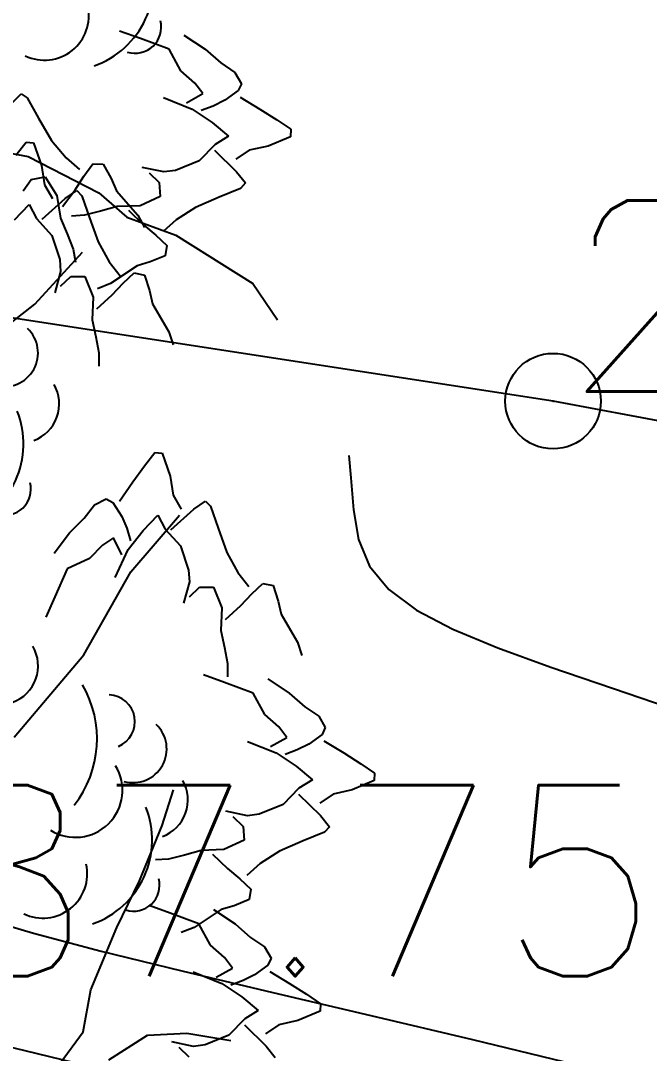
# Model space of a CAD drawing. Header units: millimetres. Extents: x 524954 to 526204, y 9523489 to 9524010.
# Drawn here: x 525770.92 to 525774.21, y 9523800.45 to 9523805.85 of the extents above; entities that cross this region are included whole.
import ezdxf

# ---------------------------------------------------------------- set-up
doc = ezdxf.new("R2010")
doc.units = ezdxf.units.MM
doc.header["$PDMODE"] = 32
doc.header["$PDSIZE"] = 0.5
doc.linetypes.add('ACAD_ISO12W100', pattern=[21, 12, -3, 0, -3, 0, -3])
for name, color, linetype in [('Arbre', 34, 'ACAD_ISO12W100'), ('CN_01_00', 3, 'Continuous'), ('CN_02_00', 4, 'Continuous'), ('Haut_Talus', 30, 'Continuous'), ('TopoAlt', 3, 'Continuous'), ('TOPOJIS', 7, 'Continuous')]:
    doc.layers.add(name, color=color, linetype=linetype)
doc.layers.add('Trottoir', color=7, linetype='Continuous', true_color=0xff6666)
doc.styles.add('Simplex 1.0', font='Simplex.shx', dxfattribs={"width": 0.99, "height": 1})

# ---------------------------------------------------------------- blocks, each defined once
blk = doc.blocks.new('TCPOINT M')
at = {"color": 0}
blk.add_point((0, 0), dxfattribs=at)
at = {"layer": 'TopoAlt', "style": 'Simplex 1.0', "width": 0.99}
blk.add_attdef('ALT', (0.15, 0.15), '', height=1, dxfattribs=at)
blk = doc.blocks.new('v088')
at = {"color": 3, "linetype": 'Continuous'}
for p, q in [((1.0886, 11.7676), (1.1424, 11.8368)), ((1.1424, 11.8368), (1.1809, 11.833)), ((1.1809, 11.833), (1.2232, 11.7138)), ((1.2232, 11.7138), (1.2386, 11.6137)), ((1.2386, 11.6137), (1.2809, 11.5407)), ((1.3463, 11.5407), (1.4079, 11.583)), ((1.4079, 11.583), (1.4348, 11.556)), ((1.2271, 11.433), (1.3463, 11.5407)), ((1.4348, 11.556), (1.4733, 11.4406)), ((1.0809, 11.4291), (1.1578, 11.5099)), ((1.1578, 11.5099), (1.1963, 11.4368)), ((1.1963, 11.4368), (1.2771, 11.3483)), ((1.4733, 11.4406), (1.5194, 11.3137)), ((1.2771, 11.3483), (1.3194, 11.2214)), ((1.5194, 11.3137), (1.5771, 11.2099)), ((1.3194, 11.2214), (1.3232, 11.1598)), ((1.5771, 11.2099), (1.6348, 11.1368)), ((1.3232, 11.1598), (1.2925, 11.0483)), ((1.3232, 11.0829), (1.3771, 11.1329)), ((1.3771, 11.1329), (1.4502, 11.1329)), ((1.4502, 11.1329), (1.4925, 11.0252)), ((1.6502, 11.0983), (1.7079, 11.1522)), ((1.7079, 11.1522), (1.7617, 11.1406)), ((1.7617, 11.1406), (1.7887, 11.0598)), ((1.5925, 11.0368), (1.6502, 11.0983)), ((1.4925, 11.0252), (1.4886, 10.906)), ((1.5117, 10.9637), (1.5925, 11.0368)), ((1.7887, 11.0598), (1.8041, 10.9906)), ((1.8041, 10.9906), (1.8887, 10.8444)), ((1.4886, 10.906), (1.5079, 10.8175)), ((1.5079, 10.8175), (1.5233, 10.7329)), ((1.8887, 10.8444), (1.9118, 10.7752)), ((1.5233, 10.7329), (1.5233, 10.6636)), ((1.7617, 10.1424), (1.8156, 10.2117)), ((1.8156, 10.2117), (1.8541, 10.2078)), ((1.8541, 10.2078), (1.8964, 10.0886)), ((1.7002, 10.0578), (1.7617, 10.1424)), ((1.631, 9.9578), (1.7002, 10.0578)), ((1.8964, 10.0886), (1.9118, 9.9886)), ((1.5002, 9.9386), (1.5617, 9.9693)), ((1.5617, 9.9693), (1.5963, 9.9501)), ((1.5963, 9.9501), (1.6425, 9.877)), ((1.9118, 9.9886), (1.9541, 9.9155)), ((2.0195, 9.9155), (2.081, 9.9578)), ((2.081, 9.9578), (2.1079, 9.9309)), ((1.4463, 9.8693), (1.5002, 9.9386)), ((1.9002, 9.8078), (2.0195, 9.9155)), ((2.1079, 9.9309), (2.1464, 9.8155)), ((1.3694, 9.7924), (1.4463, 9.8693)), ((1.6425, 9.877), (1.6694, 9.8155)), ((1.7541, 9.8039), (1.831, 9.8847)), ((1.831, 9.8847), (1.8695, 9.8116)), ((1.2886, 9.6847), (1.3694, 9.7924)), ((1.6694, 9.8155), (1.6887, 9.7501)), ((1.6771, 9.7039), (1.7541, 9.8039)), ((1.8695, 9.8116), (1.9502, 9.7232)), ((2.1464, 9.8155), (2.1926, 9.6885)), ((1.6002, 9.7655), (1.5425, 9.727)), ((1.6425, 9.677), (1.6002, 9.7655)), ((1.5425, 9.727), (1.4733, 9.6578)), ((1.6079, 9.5578), (1.6771, 9.7039)), ((1.9502, 9.7232), (1.9925, 9.5962)), ((2.1926, 9.6885), (2.2503, 9.5847)), ((1.4733, 9.6578), (1.3579, 9.6039)), ((1.3579, 9.6039), (1.2925, 9.4577)), ((1.9925, 9.5962), (1.9964, 9.5347)), ((2.2503, 9.5847), (2.308, 9.5116)), ((1.9964, 9.5347), (1.9656, 9.4231)), ((2.3233, 9.4731), (2.381, 9.527)), ((2.381, 9.527), (2.4349, 9.5154)), ((2.4349, 9.5154), (2.4618, 9.4347)), ((1.2925, 9.4577), (1.2463, 9.35)), ((1.9964, 9.4577), (2.0502, 9.5077)), ((2.0502, 9.5077), (2.1233, 9.5077)), ((2.1233, 9.5077), (2.1656, 9.4)), ((2.2657, 9.4116), (2.3233, 9.4731)), ((2.1849, 9.3385), (2.2657, 9.4116)), ((2.4618, 9.4347), (2.4772, 9.3654)), ((2.1656, 9.4), (2.1618, 9.2808)), ((2.4772, 9.3654), (2.5618, 9.2193)), ((2.1618, 9.2808), (2.181, 9.1923)), ((2.181, 9.1923), (2.1964, 9.1077)), ((2.5618, 9.2193), (2.5849, 9.15)), ((2.1964, 9.1077), (2.1964, 9.0385)), ((2.1801, 9.009), (2.0697, 9.0483)), ((2.4064, 9.0272), (2.519, 8.9533)), ((2.3301, 8.953), (2.1801, 9.009)), ((2.3912, 8.8412), (2.3301, 8.953)), ((2.519, 8.9533), (2.6006, 8.8814)), ((2.6006, 8.8814), (2.6731, 8.832)), ((2.4646, 8.7765), (2.3912, 8.8412)), ((2.6731, 8.832), (2.7077, 8.7725)), ((2.5067, 8.7213), (2.4646, 8.7765)), ((2.7077, 8.7725), (2.6907, 8.7368)), ((2.2998, 8.7005), (2.4501, 8.6406)), ((2.421, 8.6735), (2.5067, 8.7213)), ((2.6907, 8.7368), (2.6207, 8.6861)), ((2.7005, 8.7027), (2.8047, 8.6399)), ((2.5609, 8.6554), (2.4969, 8.632)), ((2.6207, 8.6861), (2.5609, 8.6554)), ((2.4501, 8.6406), (2.5548, 8.5702)), ((2.8047, 8.6399), (2.8931, 8.5838)), ((2.5548, 8.5702), (2.6402, 8.4985)), ((2.8931, 8.5838), (2.9656, 8.5345)), ((2.6402, 8.4985), (2.5697, 8.4555)), ((2.9641, 8.4958), (2.8478, 8.4461)), ((2.9656, 8.5345), (2.9641, 8.4958)), ((2.5697, 8.4555), (2.4865, 8.3693)), ((2.8478, 8.4461), (2.749, 8.4244)), ((2.5678, 8.4245), (2.6828, 8.3123)), ((2.749, 8.4244), (2.6787, 8.3776)), ((2.3013, 8.3113), (2.188, 8.335)), ((2.4865, 8.3693), (2.3625, 8.3191)), ((2.2245, 8.3065), (2.2778, 8.2559)), ((2.3625, 8.3191), (2.3013, 8.3113)), ((2.6828, 8.3123), (2.7289, 8.2536)), ((2.2778, 8.2559), (2.2824, 8.183)), ((2.7037, 8.225), (2.591, 8.1793)), ((2.7289, 8.2536), (2.7037, 8.225)), ((2.2824, 8.183), (2.1776, 8.1339)), ((2.591, 8.1793), (2.4672, 8.1253)), ((2.0584, 8.1303), (1.9713, 8.1055)), ((2.1776, 8.1339), (2.0584, 8.1303)), ((2.1174, 8.1109), (2.1954, 8.0349)), ((2.4672, 8.1253), (2.3672, 8.0611)), ((1.8878, 8.0848), (1.8187, 8.0804)), ((1.9713, 8.1055), (1.8878, 8.0848)), ((2.3672, 8.0611), (2.2979, 7.9989)), ((2.1954, 8.0349), (2.2605, 7.9811)), ((2.2605, 7.9811), (2.3179, 7.927)), ((2.3179, 7.927), (2.3098, 7.8725)), ((1.8965, 7.8022), (1.7861, 7.8414)), ((2.2308, 7.8405), (2.1627, 7.8208)), ((2.3098, 7.8725), (2.2308, 7.8405)), ((2.0465, 7.7461), (1.8965, 7.8022)), ((2.1627, 7.8208), (2.0222, 7.7271)), ((2.1227, 7.8203), (2.2353, 7.7465)), ((2.1075, 7.6343), (2.0465, 7.7461)), ((2.2353, 7.7465), (2.3169, 7.6746)), ((2.0222, 7.7271), (1.9545, 7.6997)), ((2.3169, 7.6746), (2.3894, 7.6252)), ((2.1809, 7.5696), (2.1075, 7.6343)), ((2.3894, 7.6252), (2.424, 7.5657)), ((2.223, 7.5144), (2.1809, 7.5696)), ((2.424, 7.5657), (2.407, 7.5299)), ((2.1373, 7.4666), (2.223, 7.5144)), ((2.407, 7.5299), (2.337, 7.4793)), ((2.0162, 7.4937), (2.1664, 7.4338)), ((2.337, 7.4793), (2.2772, 7.4485)), ((2.4169, 7.4959), (2.521, 7.4331)), ((2.1664, 7.4338), (2.2711, 7.3633)), ((2.2772, 7.4485), (2.2132, 7.4252)), ((2.521, 7.4331), (2.6094, 7.377)), ((2.2711, 7.3633), (2.3565, 7.2916)), ((2.6094, 7.377), (2.6819, 7.3276)), ((2.6819, 7.3276), (2.6805, 7.289)), ((2.286, 7.2486), (2.2028, 7.1624)), ((2.3565, 7.2916), (2.286, 7.2486)), ((2.6805, 7.289), (2.5641, 7.2392)), ((2.2841, 7.2177), (2.3991, 7.1055)), ((2.4653, 7.2176), (2.395, 7.1707)), ((2.5641, 7.2392), (2.4653, 7.2176)), ((2.2028, 7.1624), (2.0788, 7.1122)), ((2.0176, 7.1045), (1.9044, 7.1282)), ((1.9408, 7.0996), (1.9941, 7.049)), ((2.0788, 7.1122), (2.0176, 7.1045)), ((2.3991, 7.1055), (2.4452, 7.0467)), ((1.8724, 4.9461), (1.762, 4.9854)), ((2.0224, 4.89), (1.8724, 4.9461)), ((2.0987, 4.9642), (2.2113, 4.8904)), ((2.0834, 4.7783), (2.0224, 4.89)), ((2.2113, 4.8904), (2.2929, 4.8185)), ((2.2929, 4.8185), (2.3654, 4.7691)), ((2.1569, 4.7135), (2.0834, 4.7783)), ((2.3654, 4.7691), (2.4, 4.7096)), ((2.1989, 4.6584), (2.1569, 4.7135)), ((2.4, 4.7096), (2.383, 4.6739)), ((1.1948, 4.6042), (1.2474, 4.6573)), ((1.2474, 4.6573), (1.2789, 4.6359)), ((2.1133, 4.6106), (2.1989, 4.6584)), ((2.383, 4.6739), (2.3129, 4.6232)), ((1.2789, 4.6359), (1.3382, 4.5297)), ((1.9921, 4.6376), (2.1424, 4.5777)), ((2.3129, 4.6232), (2.2532, 4.5924)), ((2.3928, 4.6398), (2.497, 4.577)), ((2.1424, 4.5777), (2.247, 4.5072)), ((2.2532, 4.5924), (2.1892, 4.5691)), ((2.497, 4.577), (2.5853, 4.5209)), ((1.3382, 4.5297), (1.4072, 4.4136)), ((2.247, 4.5072), (2.3325, 4.4356)), ((2.5853, 4.5209), (2.6578, 4.4715)), ((2.3325, 4.4356), (2.262, 4.3926)), ((2.6564, 4.4329), (2.5401, 4.3831)), ((2.6578, 4.4715), (2.6564, 4.4329)), ((1.4072, 4.4136), (1.4833, 4.3223)), ((2.262, 4.3926), (2.1788, 4.3064)), ((2.5401, 4.3831), (2.4412, 4.3615)), ((2.2601, 4.3616), (2.3751, 4.2494)), ((2.4412, 4.3615), (2.371, 4.3146)), ((1.4833, 4.3223), (1.5536, 4.2613)), ((1.5759, 4.2264), (1.6226, 4.29)), ((1.6226, 4.29), (1.6776, 4.2887)), ((1.6776, 4.2887), (1.7191, 4.2144)), ((1.9936, 4.2484), (1.8803, 4.2721)), ((2.1788, 4.3064), (2.0548, 4.2561)), ((1.3011, 4.2094), (1.373, 4.223)), ((1.373, 4.223), (1.4346, 4.1251)), ((1.5307, 4.1551), (1.5759, 4.2264)), ((1.9168, 4.2436), (1.9701, 4.193)), ((2.0548, 4.2561), (1.9936, 4.2484)), ((2.3751, 4.2494), (2.4212, 4.1906)), ((1.2576, 4.1502), (1.3011, 4.2094)), ((1.7191, 4.2144), (1.7472, 4.1493)), ((1.9701, 4.193), (1.9747, 4.12)), ((2.396, 4.1621), (2.2833, 4.1164)), ((2.4212, 4.1906), (2.396, 4.1621)), ((1.4346, 4.1251), (1.4531, 4.0073)), ((1.465, 4.0683), (1.5307, 4.1551)), ((1.7472, 4.1493), (1.8576, 4.0214)), ((1.9747, 4.12), (1.8699, 4.071)), ((2.2833, 4.1164), (2.1595, 4.0623)), ((1.7506, 4.0673), (1.6636, 4.0426)), ((1.8699, 4.071), (1.7506, 4.0673)), ((2.1595, 4.0623), (2.0595, 3.9982)), ((1.4531, 4.0073), (1.4885, 3.9239)), ((1.5801, 4.0219), (1.511, 4.0175)), ((1.6636, 4.0426), (1.5801, 4.0219)), ((1.8097, 4.0479), (1.8877, 3.9719)), ((1.8576, 4.0214), (1.8932, 3.9577)), ((1.8877, 3.9719), (1.9528, 3.9182)), ((2.0595, 3.9982), (1.9902, 3.936)), ((1.4885, 3.9239), (1.5194, 3.8437)), ((1.9528, 3.9182), (2.0102, 3.864)), ((1.5194, 3.8437), (1.5323, 3.7756)), ((2.0102, 3.864), (2.002, 3.8096)), ((2.002, 3.8096), (1.9231, 3.7776)), ((1.855, 3.7579), (1.7144, 3.6642)), ((1.9231, 3.7776), (1.855, 3.7579)), ((1.7144, 3.6642), (1.6468, 3.6368))]:
    blk.add_line(p, q, dxfattribs=at)
at = {"linetype": 'Continuous'}
for p, q in [((1.1882, 10.9882), (1.4374, 11.2608)), ((0.9679, 10.8157), (1.1882, 10.9882)), ((1.6901, 9.587), (1.945, 9.8846)), ((1.4442, 9.1527), (1.6901, 9.587)), ((1.08, 8.7222), (1.4442, 9.1527)), ((1.8546, 8.2596), (1.9129, 8.4473)), ((1.7363, 7.971), (1.8546, 8.2596)), ((1.617, 7.726), (1.7363, 7.971)), ((1.4808, 7.3998), (1.617, 7.726)), ((1.4418, 7.1813), (1.4808, 7.3998)), ((1.3209, 7.0171), (1.4418, 7.1813)), ((1.5755, 7.0348), (1.778, 7.1634)), ((1.778, 7.1634), (1.983, 7.1739)), ((1.983, 7.1739), (2.2139, 7.1352)), ((1.0465, 4.3745), (1.2838, 4.3297)), ((1.2838, 4.3297), (1.6547, 4.1385)), ((1.6547, 4.1385), (1.8004, 4.0109)), ((1.8004, 4.0109), (2.0573, 3.9168)), ((2.0573, 3.9168), (2.4606, 3.664)), ((2.4606, 3.664), (2.589, 3.4739))]:
    blk.add_line(p, q, dxfattribs=at)
at = {"color": 3, "linetype": 'Continuous'}
for centre, major_axis, start_param, end_param in [((1.0287, 10.7332), (-0.1246, 0.1246), 2.081137, 4.744996), ((1.1114, 10.4666), (-0.1445, 0.1445), 2.713295, 4.448408), ((0.6623, 10.2582), (-0.3298, 0.3298), 2.69514, 4.302022), ((1.0314, 10.0206), (0.0964, 0.0964), 3.62262, 5.745019), ((1.0008, 9.0963), (-0.1445, 0.1445), 2.713295, 4.448408), ((0.9486, 8.7133), (-0.3995, 0.3995), 3.265538, 4.451253), ((1.5719, 8.8034), (0.099, 0.099), 4.31771, 7.031286), ((1.7019, 8.6608), (0.1246, 0.1246), 3.651933, 6.315792), ((1.4008, 8.4446), (0.1741, 0.1741), 3.363922, 6.046661), ((1.7845, 8.3943), (-0.1445, 0.1445), 2.713295, 4.448408), ((1.3355, 8.1858), (-0.3298, 0.3298), 2.69514, 4.302022), ((1.2305, 8.008), (0.1641, 0.1641), 3.478918, 5.717341), ((1.7045, 7.9482), (-0.0964, 0.0964), 2.051824, 4.174223), ((1.4749, 5.2432), (0.3298, 0.3298), 4.265936, 5.872819), ((1.3699, 5.0654), (-0.1641, 0.1641), 1.908121, 4.146545), ((1.844, 5.0056), (-0.0964, 0.0964), 2.051824, 4.174223)]:
    blk.add_ellipse(centre, major_axis=major_axis, ratio=1, start_param=start_param, end_param=end_param, dxfattribs=at)

msp = doc.modelspace()

# ---------------------------------------------------------------- linework, layer by layer
at = {"layer": 'CN_01_00', "elevation": 289, "flags": 128}
msp.add_lwpolyline([(525772.6347, 9523803.576), (525772.6451, 9523803.4597), (525772.6586, 9523803.2913), (525772.6859, 9523803.136), (525772.743, 9523802.9967), (525772.8433, 9523802.8751), (525772.989, 9523802.767), (525773.1795, 9523802.6668), (525773.4141, 9523802.5691), (525773.6923, 9523802.4681), (525774.0135, 9523802.3584), (525774.3771, 9523802.2344)], dxfattribs=at)
at = {"layer": 'CN_02_00', "elevation": 288, "flags": 128}
msp.add_lwpolyline([(525765.5433, 9523803.0476), (525766.1149, 9523802.8424), (525766.6683, 9523802.65), (525767.1989, 9523802.4706), (525767.7007, 9523802.3045), (525768.1677, 9523802.1514), (525768.5941, 9523802.0115), (525768.9737, 9523801.8847), (525769.3007, 9523801.7711), (525769.5691, 9523801.6706), (525769.777, 9523801.5828), (525769.9388, 9523801.505), (525770.0733, 9523801.4341), (525770.1989, 9523801.3671), (525770.3342, 9523801.3009), (525770.4979, 9523801.2323), (525770.7085, 9523801.1583), (525770.9846, 9523801.0758), (525771.339, 9523800.9823), (525771.7617, 9523800.8787), (525772.237, 9523800.7662), (525772.7491, 9523800.6463), (525773.2821, 9523800.5205), (525773.8204, 9523800.39)], dxfattribs=at)
at = {"layer": 'Haut_Talus', "elevation": 289.62, "flags": 128}
msp.add_lwpolyline([(525761.3515, 9523805.5915), (525769.5465, 9523800.8015), (525789.2068, 9523796.0204)], dxfattribs=at)
at = {"layer": 'Trottoir', "flags": 128}
msp.add_lwpolyline([(525911.0854, 9523793.4282), (525906.3212, 9523792.8438), (525900.4943, 9523792.3383), (525894.5624, 9523791.8392), (525886.4899, 9523791.5016), (525879.0994, 9523791.5801), (525875.2557, 9523791.3503), (525868.8082, 9523790.83), (525860.8397, 9523791.3374), (525853.9048, 9523791.7341), (525845.09, 9523792.4117), (525837.6559, 9523793.0609), (525829.2763, 9523794.0152), (525822.5246, 9523794.8209), (525807.0518, 9523797.4652), (525798.4345, 9523799.0911), (525795.9813, 9523799.3685), (525792.0975, 9523800.0217), (525791.1241, 9523800.4539), (525783.535, 9523802.0266), (525773.7032, 9523803.8608), (525752.4661, 9523807.128)], dxfattribs=at)

# ---------------------------------------------------------------- block references
at = {"layer": 'Arbre'}
for p in [(525769.6728, 9523800.8117), (525769.8041, 9523793.3798)]:
    msp.add_blockref('v088', p, dxfattribs=at)
at = {"layer": 'TOPOJIS'}
ref = msp.add_blockref('TCPOINT M', (525773.7032, 9523803.8608, 289.67), dxfattribs=at)
ref.add_attrib('ALT', '289.67', (525773.7532, 9523803.9108, 289.67), dxfattribs={"layer": 'TopoAlt', "height": 1, "style": 'Simplex 1.0', "width": 0.99})
ref = msp.add_blockref('TCPOINT M', (525769.5465, 9523800.8015, 287.75), dxfattribs=at)
ref.add_attrib('ALT', '287.75', (525769.5965, 9523800.8515, 287.75), dxfattribs={"layer": 'TopoAlt', "height": 1, "style": 'Simplex 1.0', "width": 0.99})

doc.saveas('drawing.dxf')
